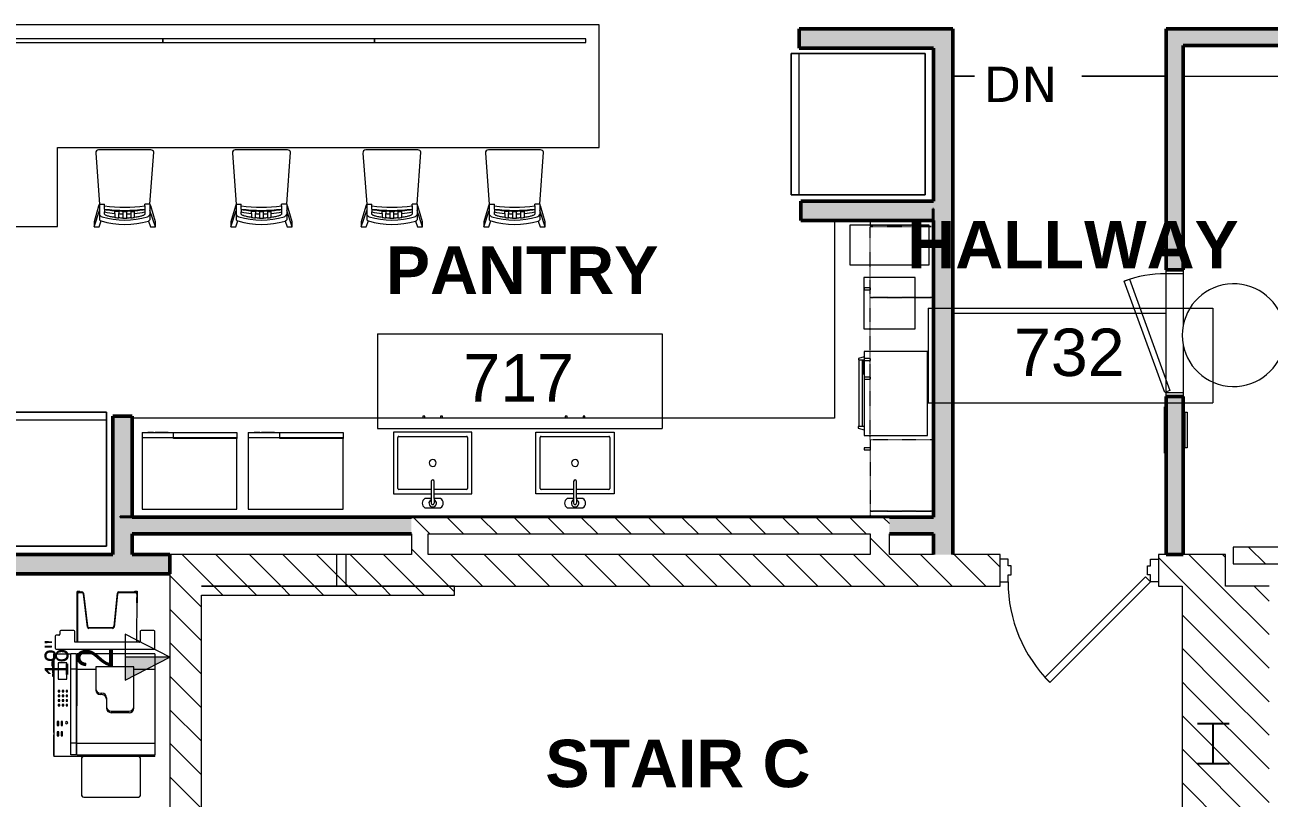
# Model space of a CAD drawing. Header units: inches. Extents: x -897 to 1409, y -1054 to 924.
# Drawn here: x -189.4 to 125.3, y -243 to -47.4 of the extents above; entities that cross this region are included whole.
import ezdxf

# ---------------------------------------------------------------- set-up
doc = ezdxf.new("R2010")
doc.units = ezdxf.units.IN
doc.header["$MEASUREMENT"] = 0
doc.linetypes.add('Dash', pattern=[0.25, 0.125, -0.125])
for name, color, linetype, lineweight in [('A-ANNO-NOTE', 131, 'Continuous', 9), ('A-AREA-IDEN', 2, 'Continuous', 9), ('A-DOOR', 31, 'Continuous', 13), ('A-DOOR-FRAM', 31, 'Continuous', 20), ('A-FLOR', 192, 'Continuous', 13), ('A-FLOR-LEVL', 51, 'Continuous', 9), ('A-FLOR-LEVL-TEXT', 2, 'Continuous', 9), ('A-GENM', 13, 'Continuous', 9), ('A-GLAZ-CURT', 52, 'Continuous', 9), ('A-WALL', 113, 'Continuous', 13), ('A-WALL-PATT', 111, 'Continuous', 13), ('I-FURN', 30, 'Continuous', 9), ('I-WALL', 2, 'Continuous', 13), ('P-SANR-FIXT', 6, 'Continuous', 9), ('Q-CASE', 31, 'Continuous', 9), ('Q-SPCQ', 91, 'Continuous', 13), ('S-COLS-SYMB', 171, 'Continuous', 20)]:
    doc.layers.add(name, color=color, linetype=linetype, lineweight=lineweight)
doc.styles.add('Arial', font='arial.ttf', dxfattribs={"width": 0.75, "height": 9})
doc.styles.add('Arial_1', font='arial.ttf', dxfattribs={"width": 0.75, "height": 6})
doc.styles.add('Arial_4', font='arial.ttf', dxfattribs={"height": 12})
doc.styles.add('Arial_B', font='arialbd.ttf', dxfattribs={"height": 12})
doc.styles.add('Verdana', font='verdana.ttf', dxfattribs={"height": 9})
pattern_1 = [(135, (0, 0), (-4.24264, -4.24264), [])]
pattern_2 = [(45, (0, 0), (-8.4853, 8.4853), []), (135, (0, 0), (-8.4853, -8.4853), [])]

# ---------------------------------------------------------------- blocks, each defined once
blk = doc.blocks.new('W-Wide Flange-Column - W10X49-819827-7TH FLOOR TELECOM PLAN')
at = {"layer": 'S-COLS-SYMB', "color": 63, "lineweight": 25}
for p, q in [((-4.01, 5.05), (4.01, 5.05)), ((0, 5.05), (0, -5.05)), ((-4.01, -5.05), (4.01, -5.05))]:
    blk.add_line(p, q, dxfattribs=at)
blk = doc.blocks.new('5649_structural model_2019_rvt-1-7TH FLOOR TELECOM PLAN')
at = {"color": 123, "lineweight": 13, "rotation": 180}
blk.add_blockref('W-Wide Flange-Column - W10X49-819827-7TH FLOOR TELECOM PLAN', (111.15, -229.24), dxfattribs=at)
blk = doc.blocks.new('Room Tag - Room Tag-84095-7TH FLOOR TELECOM PLAN')
at = {"layer": 'A-AREA-IDEN'}
for p, q in [((-0.375, -0.0625), (-0.375, -0.3125)), ((-0.375, -0.0625), (0.375, -0.0625)), ((0.375, -0.0625), (0.375, -0.3125)), ((-0.375, -0.3125), (0.375, -0.3125))]:
    blk.add_line(p, q, dxfattribs=at)
blk = doc.blocks.new('Single-HM Frame - Stair Exst_ 36_-1031092-7TH FLOOR TELECOM PLAN')
at = {"layer": 'A-DOOR', "color": 53, "lineweight": 9}
for p, q in [((-18, 2.87), (7.46, 28.33)), ((7.46, 28.33), (8.7, 27.09)), ((8.7, 27.09), (-16.76, 1.64)), ((-16.76, 1.64), (-18, 2.87))]:
    blk.add_line(p, q, dxfattribs=at)
blk.add_arc((-18, 2.87), 36, 360, 44.99, dxfattribs=at)
at = {"layer": 'A-DOOR-FRAM', "color": 133}
for p, q in [((-20, 2.87), (-18, 2.87)), ((-18, 2.87), (-18, 1.12)), ((-18, 1.12), (-17.25, 1.12)), ((-17.25, 1.12), (-17.25, -1.12)), ((17.25, 1.12), (17.25, -1.12)), ((18, 1.12), (17.25, 1.12)), ((18, 2.87), (18, 1.12)), ((20, 2.87), (18, 2.87)), ((-18, -2.87), (-20, -2.87)), ((-18, -1.12), (-18, -2.87)), ((-17.25, -1.12), (-18, -1.12)), ((17.25, -1.12), (18, -1.12)), ((18, -1.12), (18, -2.87)), ((18, -2.87), (20, -2.87))]:
    blk.add_line(p, q, dxfattribs=at)
blk = doc.blocks.new('Refrigerator-Side-by-Side-with_Ice_and_Water_Dispenser - 36_-1508285-7TH FLOOR TELECOM PLAN')
at = {"layer": 'Q-SPCQ', "lineweight": 9}
for p, q in [((17.875, -2), (-17.875, -2)), ((-17.875, -2), (-17.875, -35.875)), ((-17.875, -2), (17.875, -2)), ((-17.875, -35.875), (-17.875, -2)), ((17.875, -35.875), (17.875, -2)), ((17.875, -2), (17.875, -35.875)), ((-17.875, -33.875), (17.875, -33.875)), ((-17.875, -35.875), (17.875, -35.875)), ((17.875, -35.875), (-17.875, -35.875))]:
    blk.add_line(p, q, dxfattribs=at)
blk = doc.blocks.new('1236 - Counter Top-L Shaped - 31_ Depth - ADA-3136593-7TH FLOOR TELECOM PLAN')
at = {"layer": 'Q-CASE'}
for p, q in [((-16.26, 168), (-47.26, 168)), ((-47.26, 168), (-47.26, 0)), ((-16.26, 31), (-16.26, 168)), ((3.74, 31), (-16.26, 31)), ((3.74, 0), (3.74, 31)), ((-47.26, 0), (3.74, 0))]:
    blk.add_line(p, q, dxfattribs=at)
blk = doc.blocks.new('System Panel - Glazed Centered-4346190-7TH FLOOR TELECOM PLAN')
at = {"layer": 'A-GLAZ-CURT', "color": 253, "lineweight": 13}
for p, q in [((26.75, 0.5), (-26.75, 0.5)), ((-26.75, 0.5), (-26.75, -0.5)), ((26.75, -0.5), (26.75, 0.5)), ((-26.75, -0.5), (26.75, -0.5))]:
    blk.add_line(p, q, dxfattribs=at)
blk = doc.blocks.new('156 - 3_-0_ Base Cabinet _ Sink-1764938-7TH FLOOR TELECOM PLAN')
at = {"layer": 'Q-CASE', "color": 53}
for p, q in [((-1.76, -25), (-1.76, -25.5)), ((-1.27, -25.5), (-1.27, -25)), ((2.74, -25), (2.74, -25.5)), ((3.23, -25.5), (3.23, -25)), ((-1.76, -25.5), (-1.27, -25.5)), ((2.74, -25.5), (3.23, -25.5))]:
    blk.add_line(p, q, dxfattribs=at)
blk = doc.blocks.new('Sink-Under_Counter-Kohler-2882 - White-1766171-7TH FLOOR TELECOM PLAN')
at = {"layer": 'P-SANR-FIXT', "color": 53}
for p, q in [((-9.9065, -7.8125), (-9.9065, 7.8125)), ((-9.9065, 7.8125), (9.9065, 7.8125)), ((9.9065, 7.8125), (9.9065, -7.8125)), ((-0.3675, -7.8125), (-9.9065, -7.8125)), ((9.9065, -7.8125), (0.3675, -7.8125))]:
    blk.add_line(p, q, dxfattribs=at)
for start, end in [(360, 180), (180, 360)]:
    blk.add_arc((0, 0), 0.875, start, end, dxfattribs=at)
blk = doc.blocks.new('Sink-Under_Counter-Kohler-2882 - White-1768471-7TH FLOOR TELECOM PLAN')
at = {"layer": 'P-SANR-FIXT', "color": 53}
for p, q in [((-0.3675, 7.8125), (-9.9065, 7.8125)), ((-9.9065, 7.8125), (-9.9065, -7.8125)), ((9.9065, 7.8125), (0.3675, 7.8125)), ((9.9065, -7.8125), (9.9065, 7.8125)), ((-9.9065, -7.8125), (9.9065, -7.8125))]:
    blk.add_line(p, q, dxfattribs=at)
for start, end in [(0, 180), (180, 0)]:
    blk.add_arc((0, 0), 0.875, start, end, dxfattribs=at)
blk = doc.blocks.new('156 - 3_-0_ Base Cabinet _ Sink-3531229-7TH FLOOR TELECOM PLAN')
at = {"layer": 'Q-CASE', "color": 53}
for p, q in [((-1.27, 25.5), (-1.76, 25.5)), ((-1.76, 25.5), (-1.76, 25)), ((-1.27, 25), (-1.27, 25.5)), ((3.23, 25.5), (2.74, 25.5)), ((2.74, 25.5), (2.74, 25)), ((3.23, 25), (3.23, 25.5))]:
    blk.add_line(p, q, dxfattribs=at)
blk = doc.blocks.new('Copier-Floor - Copier-Floor-1473593-7TH FLOOR TELECOM PLAN')
at = {"layer": 'Q-SPCQ', "color": 53, "lineweight": 9}
for p, q in [((-18.9, 11.57), (-18.9, 8.31)), ((-14.17, 11.81), (-18.66, 11.81)), ((-14.17, -13.15), (-14.17, 11.81)), ((-12.99, 11.81), (-12.99, -7.87)), ((-12.99, 11.81), (-12.4, 11.81)), ((-12.4, 11.81), (-10.3, 11.81)), ((-10.3, 11.81), (-9.73, 11.81)), ((-9.73, 11.81), (-9.13, 11.81)), ((-9.13, 11.81), (9.57, 11.81)), ((-9.13, 6.5), (-9.13, 11.81)), ((9.57, 11.81), (10.24, 11.81)), ((9.57, -7.87), (9.57, 11.81)), ((10.24, 11.81), (10.78, 11.81)), ((10.78, 11.81), (11.98, 11.81)), ((11.98, 11.81), (12.57, 11.81)), ((12.57, -7.87), (12.57, 11.81)), ((12.99, 11.81), (12.57, 11.81)), ((12.99, 11.81), (12.99, -13.16)), ((-28.89, 6.71), (-28.89, 7.36)), ((-28.89, 7.36), (-28.81, 7.36)), ((-28.81, 6.71), (-28.89, 6.71)), ((-28.81, 7.36), (-28.81, 6.71)), ((-28.68, 7.36), (-25.9, 7.36)), ((-28.68, 7.28), (-28.68, 7.36)), ((-25.9, 7.28), (-28.68, 7.28)), ((-28.68, 2.72), (-28.68, 6.89)), ((-28.46, 6.89), (-28.46, 2.72)), ((-28.11, 7.28), (-28.33, 7.28)), ((-15.94, 7.28), (-28.11, 7.28)), ((-25.9, 7.28), (-25.9, 7.36)), ((-18.66, 8.07), (-16.18, 8.07)), ((-15.94, 7.83), (-15.94, -8.46)), ((0.39, 6.5), (-9.69, 6.5)), ((-9.69, 6.5), (-9.69, -3.15)), ((0.74, 6.5), (0.39, 6.5)), ((22.64, 8.21), (13.58, 8.21)), ((23.23, -6.16), (23.23, 7.62)), ((1.53, 0.79), (1.53, 5.31)), ((1.89, 5.31), (1.89, 0.79)), ((-19.99, 1.5), (-28.36, 2.33)), ((-28.14, 2.33), (-19.77, 1.5)), ((-19.68, -4.87), (-19.68, 1.11)), ((-19.46, 1.11), (-19.46, -4.87)), ((-3.03, -1.97), (-3.03, -1.57)), ((-2.68, -1.57), (-2.68, -1.97)), ((-1.89, -0.39), (0.39, -0.39)), ((0.39, -0.39), (0.74, -0.39)), ((-28.37, -6.26), (-19.99, -5.26)), ((-19.77, -5.26), (-28.15, -6.26)), ((-19.8, -5.26), (-19.74, -5.25)), ((-9.69, -3.15), (-4.18, -3.15)), ((-9.13, -7.87), (-9.13, -3.15)), ((-4.18, -3.15), (-3.82, -3.15)), ((-28.89, -7.82), (-28.89, -7.16)), ((-28.81, -7.16), (-28.89, -7.16)), ((-28.89, -7.82), (-28.81, -7.82)), ((-28.81, -7.16), (-28.81, -7.82)), ((-28.68, -7.36), (-28.68, -6.65)), ((-28.68, -7.76), (-25.9, -7.76)), ((-28.68, -7.76), (-28.68, -7.84)), ((-25.9, -7.84), (-28.68, -7.84)), ((-28.46, -6.65), (-28.46, -7.36)), ((-28.33, -7.76), (-28.11, -7.76)), ((-28.11, -7.76), (-15.94, -7.76)), ((-25.9, -7.76), (-25.9, -7.84)), ((-16.17, -7.82), (-25.9, -7.82)), ((-18.9, -8.7), (-18.9, -11.97)), ((-15.94, -8.46), (-18.66, -8.46)), ((-16.17, -7.82), (-16.17, -7.76)), ((-12.4, -7.87), (-12.99, -7.87)), ((-12.99, -8.07), (-12.99, -7.87)), ((-12.99, -8.07), (-12.99, -9.45)), ((-12.99, -8.07), (-12.4, -8.07)), ((-10.3, -7.87), (-12.4, -7.87)), ((-12.4, -8.07), (-10.3, -8.07)), ((-9.73, -7.87), (-10.3, -7.87)), ((-10.3, -8.07), (-9.73, -8.07)), ((-9.13, -7.87), (-9.73, -7.87)), ((-9.73, -8.07), (-9.13, -8.07)), ((9.57, -7.87), (-9.13, -7.87)), ((-9.13, -8.07), (9.57, -8.07)), ((-9.13, -8.07), (-9.13, -9.45)), ((10.24, -7.87), (9.57, -7.87)), ((9.57, -8.07), (10.24, -8.07)), ((9.57, -8.07), (9.57, -9.45)), ((10.78, -7.87), (10.24, -7.87)), ((10.24, -8.07), (10.78, -8.07)), ((11.98, -7.87), (10.78, -7.87)), ((10.78, -8.07), (12.57, -8.07)), ((12.57, -7.87), (11.98, -7.87)), ((12.57, -8.07), (12.57, -9.45)), ((13.58, -6.75), (22.64, -6.75)), ((-18.66, -12.2), (-17.95, -12.2)), ((-17.72, -12.44), (-17.72, -13.15)), ((-12.4, -9.45), (-12.99, -9.45)), ((-12.99, -13.16), (-12.99, -9.45)), ((-10.3, -9.45), (-12.4, -9.45)), ((-6.6, -10.49), (-10.73, -10.49)), ((-10.73, -10.49), (-10.73, -12.66)), ((-9.73, -9.45), (-10.3, -9.45)), ((-9.13, -9.45), (-9.73, -9.45)), ((9.57, -9.45), (-9.13, -9.45)), ((-6.6, -12.66), (-6.6, -10.49)), ((-3.36, -10.25), (-3.76, -10.25)), ((-3.76, -10.25), (-3.76, -10.65)), ((-3.76, -10.65), (-3.36, -10.65)), ((-3.36, -11.24), (-3.76, -11.24)), ((-3.76, -11.24), (-3.76, -11.63)), ((-3.76, -11.63), (-3.36, -11.63)), ((-3.36, -12.22), (-3.76, -12.22)), ((-3.76, -12.22), (-3.76, -12.62)), ((-3.36, -10.65), (-3.36, -10.25)), ((-3.36, -11.63), (-3.36, -11.24)), ((-3.36, -12.62), (-3.36, -12.22)), ((-2.18, -10.25), (-2.57, -10.25)), ((-2.57, -10.25), (-2.57, -10.65)), ((-2.57, -10.65), (-2.18, -10.65)), ((-2.18, -11.24), (-2.57, -11.24)), ((-2.57, -11.24), (-2.57, -11.63)), ((-2.57, -11.63), (-2.18, -11.63)), ((-2.18, -12.22), (-2.57, -12.22)), ((-2.57, -12.22), (-2.57, -12.62)), ((-2.18, -10.65), (-2.18, -10.25)), ((-2.18, -11.63), (-2.18, -11.24)), ((-2.18, -12.62), (-2.18, -12.22)), ((-1, -10.25), (-1.39, -10.25)), ((-1.39, -10.25), (-1.39, -10.65)), ((-1.39, -10.65), (-1, -10.65)), ((-1, -11.24), (-1.39, -11.24)), ((-1.39, -11.24), (-1.39, -11.63)), ((-1.39, -11.63), (-1, -11.63)), ((-1, -12.22), (-1.39, -12.22)), ((-1.39, -12.22), (-1.39, -12.62)), ((-1, -10.65), (-1, -10.25)), ((-1, -11.63), (-1, -11.24)), ((-1, -12.62), (-1, -12.22)), ((0.18, -10.25), (-0.21, -10.25)), ((-0.21, -10.25), (-0.21, -10.65)), ((-0.21, -10.65), (0.18, -10.65)), ((0.18, -11.24), (-0.21, -11.24)), ((-0.21, -11.24), (-0.21, -11.63)), ((-0.21, -11.63), (0.18, -11.63)), ((0.18, -12.22), (-0.21, -12.22)), ((-0.21, -12.22), (-0.21, -12.62)), ((0.18, -10.65), (0.18, -10.25)), ((0.18, -11.63), (0.18, -11.24)), ((0.18, -12.62), (0.18, -12.22)), ((5.1, -11.5), (4.11, -11.5)), ((4.11, -11.5), (4.11, -11.9)), ((4.11, -11.9), (5.1, -11.9)), ((5.1, -12.49), (4.11, -12.49)), ((4.11, -12.49), (4.11, -12.88)), ((5.1, -11.9), (5.1, -11.5)), ((5.1, -12.88), (5.1, -12.49)), ((7.72, -11.5), (6.74, -11.5)), ((6.74, -11.5), (6.74, -11.9)), ((6.74, -11.9), (7.72, -11.9)), ((7.72, -12.49), (6.74, -12.49)), ((6.74, -12.49), (6.74, -12.88)), ((7.72, -11.9), (7.72, -11.5)), ((7.72, -12.88), (7.72, -12.49)), ((10.24, -9.45), (9.57, -9.45)), ((10.78, -9.45), (10.24, -9.45)), ((12.57, -9.45), (10.78, -9.45)), ((-17.48, -13.39), (-14.41, -13.39)), ((-12.99, -13.75), (-12.99, -13.16)), ((-12.99, -13.75), (12.99, -13.75)), ((-12.99, -13.82), (-12.99, -13.75)), ((-12.99, -13.82), (6.89, -13.82)), ((-11.78, -13.98), (-11.78, -13.82)), ((-11.75, -13.82), (-11.75, -13.98)), ((-11.71, -13.98), (-11.75, -13.98)), ((-11.71, -13.82), (-11.71, -13.98)), ((-11.58, -13.98), (-11.71, -13.98)), ((-11.58, -13.82), (-11.58, -13.98)), ((-11.41, -13.98), (-11.58, -13.98)), ((-11.41, -13.82), (-11.41, -13.98)), ((-11.21, -13.98), (-11.41, -13.98)), ((-11.21, -13.82), (-11.21, -13.98)), ((-11.09, -13.98), (-11.21, -13.98)), ((-11.09, -13.82), (-11.09, -13.98)), ((-11.04, -13.98), (-11.09, -13.98)), ((-11.06, -14.08), (-9.87, -14.08)), ((-11.06, -14.08), (-11.06, -14.14)), ((-9.87, -14.14), (-11.06, -14.14)), ((-11.04, -13.82), (-11.04, -13.98)), ((-11.02, -13.82), (-11.02, -13.98)), ((-10.84, -13.82), (-10.84, -13.98)), ((-10.72, -13.98), (-10.84, -13.98)), ((-10.73, -12.66), (-6.6, -12.66)), ((-10.72, -13.82), (-10.72, -13.98)), ((-10.21, -13.98), (-10.72, -13.98)), ((-10.21, -13.82), (-10.21, -13.98)), ((-10.08, -13.98), (-10.21, -13.98)), ((-10.08, -13.82), (-10.08, -13.98)), ((-9.98, -13.98), (-9.98, -13.82)), ((-9.6, -13.98), (-9.98, -13.98)), ((-9.87, -14.14), (-9.87, -14.08)), ((-9.6, -13.82), (-9.6, -13.98)), ((-9.49, -13.98), (-9.6, -13.98)), ((-9.49, -13.82), (-9.49, -13.98)), ((-9.11, -13.98), (-9.49, -13.98)), ((-9.11, -13.82), (-9.11, -13.98)), ((-8.98, -13.82), (-8.98, -13.98)), ((-8.56, -13.98), (-8.98, -13.98)), ((-8.56, -13.82), (-8.56, -13.98)), ((-8.37, -13.98), (-8.56, -13.98)), ((-8.37, -13.82), (-8.37, -13.98)), ((-8.26, -13.98), (-8.37, -13.98)), ((-8.26, -13.82), (-8.26, -13.98)), ((-8.22, -13.98), (-8.26, -13.98)), ((-8.22, -13.82), (-8.22, -13.98)), ((-8.16, -13.98), (-8.22, -13.98)), ((-8.16, -13.82), (-8.16, -13.98)), ((-8.01, -13.82), (-8.01, -13.98)), ((-7.65, -13.98), (-8.01, -13.98)), ((-7.65, -13.82), (-7.65, -13.98)), ((-7.51, -13.98), (-7.65, -13.98)), ((-7.51, -13.82), (-7.51, -13.98)), ((-7.39, -13.98), (-7.51, -13.98)), ((-7.39, -13.82), (-7.39, -13.98)), ((-7.31, -13.98), (-7.39, -13.98)), ((-7.31, -13.82), (-7.31, -13.98)), ((-7.28, -13.98), (-7.31, -13.98)), ((-7.28, -13.82), (-7.28, -13.98)), ((-3.76, -12.62), (-3.36, -12.62)), ((-2.57, -12.62), (-2.18, -12.62)), ((-1.39, -12.62), (-1, -12.62)), ((-0.21, -12.62), (0.18, -12.62)), ((4.11, -12.88), (5.1, -12.88)), ((6.74, -12.88), (7.72, -12.88)), ((6.89, -13.75), (6.89, -13.82)), ((7.68, -13.78), (12.6, -13.78)), ((12.99, -13.16), (12.99, -13.75))]:
    blk.add_line(p, q, dxfattribs=at)
for centre, radius, start, end in [((-18.66, 11.57), 0.236, 90, 180), ((-18.66, 11.57), 0.236, 90, 150), ((-18.66, 8.31), 0.236, 180, 270), ((-18.66, 8.31), 0.236, 210, 270), ((-16.18, 7.83), 0.236, 0, 90), ((13.58, 7.62), 0.591, 90, 180), ((13.58, 7.62), 0.591, 135, 163.7724), ((13.58, 7.62), 0.591, 90, 120), ((22.64, 7.62), 0.591, 0, 90), ((22.64, 7.62), 0.591, 45, 75), ((22.64, 7.62), 0.591, 0, 30), ((13.58, -6.16), 0.591, 180, 270), ((22.64, -6.16), 0.591, 270, 360), ((22.64, -6.16), 0.591, 300, 360), ((-18.66, -8.7), 0.236, 90, 180), ((-18.66, -8.7), 0.236, 90, 150), ((13.58, -6.16), 0.591, 195, 255), ((-18.66, -11.97), 0.236, 180, 270), ((-18.66, -11.97), 0.236, 210, 270), ((-17.95, -12.44), 0.236, 0, 90), ((4.42, -10.47), 0.276, 360, 180), ((4.42, -10.47), 0.276, 180, 360), ((-17.48, -13.15), 0.236, 180, 270), ((-17.48, -13.15), 0.236, 210, 270), ((-14.41, -13.15), 0.236, 270, 360), ((-14.41, -13.15), 0.236, 270, 330), ((7.68, -13.39), 0.394, 247.4142, 270), ((12.6, -13.39), 0.394, 270, 292.5858)]:
    blk.add_arc(centre, radius, start, end, dxfattribs=at)
for centre, major_axis, ratio, start_param, end_param in [((-28.33, 6.89), (0, 0.394), 0.882948, 0, 1.570796), ((-28.11, 6.89), (0, 0.394), 0.882948, 0, 1.570796), ((-28.33, 6.89), (0, 0.394), 0.882948, 0, 0.261799), ((0.39, 5.31), (0, 1.18), 0.965926, 4.712389, 6.283185), ((0.74, 5.31), (0, 1.18), 0.965926, 4.712389, 6.283185), ((-28.33, 2.72), (0, 0.394), 0.882948, 1.570796, 3.054326), ((-28.11, 2.72), (0, 0.394), 0.882948, 1.570796, 3.054326), ((-28.33, 2.72), (0, 0.394), 0.882948, 2.807071, 3.054326), ((-20.02, 1.11), (0, 0.394), 0.882948, 5.948664, 6.195919), ((-20.02, 1.11), (0, 0.394), 0.882948, 4.712389, 6.195919), ((-19.8, 1.11), (0, 0.394), 0.882948, 4.712389, 6.195919), ((0.39, 0.79), (0, 1.18), 0.965926, 3.141593, 4.712389), ((0.74, 0.79), (0, 1.18), 0.965926, 3.141593, 4.712389), ((-4.18, -1.97), (0, 1.18), 0.965926, 3.141593, 4.712389), ((-3.82, -1.97), (0, 1.18), 0.965926, 3.141593, 4.712389), ((-1.89, -1.57), (0, 1.18), 0.965926, 0, 1.570796), ((-1.54, -1.57), (0, 1.18), 0.965926, 0, 1.570796), ((-28.33, -6.65), (0, 0.394), 0.882948, 0.10472, 1.570796), ((-28.11, -6.65), (0, 0.394), 0.882948, 0.10472, 1.570796), ((-28.33, -6.65), (0, 0.394), 0.882948, 0.10472, 0.349066), ((-28.11, -6.65), (0, 0.394), 0.882948, 0.10472, 0.349066), ((-20.02, -4.87), (0, 0.394), 0.882948, 3.246312, 4.712389), ((-20.02, -4.87), (0, 0.394), 0.882948, 3.246312, 3.490659), ((-19.8, -4.87), (0, 0.394), 0.882948, 3.246312, 4.712389), ((-28.33, -7.36), (0, 0.394), 0.882948, 1.570796, 3.141593), ((-28.11, -7.36), (0, 0.394), 0.882948, 1.570796, 3.141593), ((-28.33, -7.36), (0, 0.394), 0.882948, 2.879793, 3.141593)]:
    blk.add_ellipse(centre, major_axis=major_axis, ratio=ratio, start_param=start_param, end_param=end_param, dxfattribs=at)
blk = doc.blocks.new('Microwave 2 - 800 Watt-1_5CuFt-2912643-7TH FLOOR TELECOM PLAN')
at = {"layer": 'Q-SPCQ', "color": 53, "lineweight": 9}
for p, q in [((17.11, -8.88), (-6.89, -8.88)), ((-6.89, -8.88), (-6.89, -26.88)), ((17.11, -26.88), (17.11, -8.88)), ((-6.89, -26.75), (9.11, -26.75)), ((-6.89, -28.25), (-6.89, -26.75)), ((-6.89, -26.88), (17.11, -26.88)), ((9.11, -28.25), (-6.89, -28.25)), ((9.11, -26.75), (9.11, -28.25)), ((17.11, -28.25), (9.11, -28.25)), ((10.48, -28.25), (10.48, -28.38)), ((11.86, -28.25), (11.86, -28.38)), ((11.92, -28.38), (11.92, -28.25)), ((12.42, -28.25), (12.42, -28.38)), ((13.79, -28.38), (13.79, -28.25)), ((14.23, -28.25), (14.23, -28.38)), ((15.61, -28.38), (15.61, -28.25)), ((17.11, -28.25), (17.11, -26.88)), ((11.86, -28.38), (10.48, -28.38)), ((11.92, -28.38), (11.86, -28.38)), ((12.42, -28.38), (11.92, -28.38)), ((13.79, -28.38), (12.42, -28.38)), ((15.61, -28.38), (14.23, -28.38))]:
    blk.add_line(p, q, dxfattribs=at)
blk = doc.blocks.new('Faucet-Bradley_Corp-Aerada_1200_Series_CS_Gooseneck - S53-325-3119596-7TH FLOOR TELECOM PLAN')
at = {"layer": 'P-SANR-FIXT', "color": 53}
for p, q in [((2, 1.18), (-2, 1.18)), ((-2, -1.18), (-0.37, -1.18)), ((-0.37, -0.32), (-0.37, 0)), ((-0.37, -1.18), (-0.37, -0.32)), ((-0.37, -1.18), (-0.37, -5.5)), ((0.37, -0.32), (0.37, 0)), ((0.37, -1.18), (0.37, -0.32)), ((0.37, -5.5), (0.37, -1.18)), ((0.37, -1.18), (2, -1.18))]:
    blk.add_line(p, q, dxfattribs=at)
for centre, radius, start, end in [((-1.28, 0), 1.38, 121.3145, 238.6855), ((0, 0), 0.945, 292.8726, 247.1274), ((0, 0), 0.367, 360, 180), ((1.28, 0), 1.38, 301.3145, 58.6855), ((0, -5.5), 0.368, 180, 360)]:
    blk.add_arc(centre, radius, start, end, dxfattribs=at)
blk = doc.blocks.new('312 - 3_-0_-3156692-7TH FLOOR TELECOM PLAN')
at = {"layer": 'Q-CASE', "color": 53}
for p, q in [((-2.14, 19.94), (-2.62, 19.94)), ((-2.62, 19.94), (-2.62, 18.44)), ((-2.14, 18.44), (-2.14, 19.94)), ((2.61, 19.94), (2.13, 19.94)), ((2.13, 19.94), (2.13, 18.44)), ((2.61, 18.44), (2.61, 19.94)), ((-2.14, 18.44), (-2.62, 18.44)), ((2.61, 18.44), (2.13, 18.44))]:
    blk.add_line(p, q, dxfattribs=at)
at = {"layer": 'Q-CASE', "linetype": 'Dash'}
for p, q in [((-18, 2.44), (-18, 18.44)), ((-18, 18.44), (18, 18.44)), ((18, 18.44), (18, 2.44)), ((18, 2.44), (-18, 2.44))]:
    blk.add_line(p, q, dxfattribs=at)
blk = doc.blocks.new('Coffee Maker - BUNN - Coffee_Maker-Commercial-2913680-7TH FLOOR TELECOM PLAN')
at = {"layer": 'Q-SPCQ', "lineweight": 9}
for p, q in [((-5, 10), (-5, 0)), ((5, 10), (-5, 10)), ((5, -10), (5, 10)), ((-5, 0), (-5, -10)), ((-5, -10), (5, -10))]:
    blk.add_line(p, q, dxfattribs=at)
blk = doc.blocks.new('Coffee Maker - BUNN - Water Machine-2915834-7TH FLOOR TELECOM PLAN')
at = {"layer": 'Q-SPCQ', "lineweight": 9}
for p, q in [((-6.5, 6.5), (-6.5, 0)), ((6.5, 6.5), (-6.5, 6.5)), ((6.5, -6.5), (6.5, 6.5)), ((-6.5, 0), (-6.5, -6.5)), ((-6.5, -6.5), (6.5, -6.5))]:
    blk.add_line(p, q, dxfattribs=at)
blk = doc.blocks.new('311 - 1_-6_-3546478-7TH FLOOR TELECOM PLAN')
at = {"layer": 'Q-CASE', "linetype": 'Dash'}
for p, q in [((9, -2.44), (-9, -2.44)), ((-9, -2.44), (-9, -18.44)), ((9, -18.44), (9, -2.44)), ((-9, -18.44), (9, -18.44))]:
    blk.add_line(p, q, dxfattribs=at)
at = {"layer": 'Q-CASE', "color": 53}
for p, q in [((-7, -18.44), (-6.51, -18.44)), ((-7, -18.44), (-7, -19.94)), ((-6.51, -19.94), (-6.51, -18.44)), ((-7, -19.94), (-6.51, -19.94))]:
    blk.add_line(p, q, dxfattribs=at)
blk = doc.blocks.new('Upper Cabinet-Filler-Wall - 36_ H-4856006-7TH FLOOR TELECOM PLAN')
at = {"layer": 'Q-CASE', "linetype": 'Dash'}
for p, q in [((1.92, 18.44), (0.42, 18.44)), ((0.42, 18.44), (0.42, 2.44)), ((1.92, 2.44), (1.92, 18.44)), ((0.42, 2.44), (1.92, 2.44))]:
    blk.add_line(p, q, dxfattribs=at)
blk = doc.blocks.new('311 - 1_-6_-3546519-7TH FLOOR TELECOM PLAN')
at = {"layer": 'Q-CASE', "color": 53}
for p, q in [((-6.51, 19.94), (-7, 19.94)), ((-7, 19.94), (-7, 18.44)), ((-6.51, 18.44), (-6.51, 19.94)), ((-6.51, 18.44), (-7, 18.44))]:
    blk.add_line(p, q, dxfattribs=at)
at = {"layer": 'Q-CASE', "linetype": 'Dash'}
for p, q in [((-9, 2.44), (-9, 18.44)), ((-9, 18.44), (9, 18.44)), ((9, 18.44), (9, 2.44)), ((9, 2.44), (-9, 2.44))]:
    blk.add_line(p, q, dxfattribs=at)
blk = doc.blocks.new('Fire Extinguisher Cabinet Recessed - 9x24x5 3_4 - Stainless Steel - NonRated - Full Glass with Cam Latch-3493854-7TH FLOOR TELECOM PLAN')
at = {"layer": 'A-GENM', "color": 53}
blk.add_line((98.78, -154.37), (98.78, -145.37), dxfattribs=at)
at = {"layer": 'Q-SPCQ', "color": 53, "lineweight": 9}
for p, q in [((98.78, -145.37), (98.78, -143.99)), ((98.78, -143.99), (99.27, -143.99)), ((99.27, -145.37), (98.78, -145.37)), ((103.52, -145.37), (104.53, -145.37)), ((104.03, -145.49), (103.52, -145.49)), ((104.03, -154.24), (104.03, -145.49)), ((104.53, -145.37), (104.53, -154.37)), ((98.78, -154.37), (99.27, -154.37)), ((98.78, -155.74), (98.78, -154.37)), ((99.27, -155.74), (98.78, -155.74)), ((103.52, -154.24), (104.03, -154.24)), ((104.53, -154.37), (103.52, -154.37))]:
    blk.add_line(p, q, dxfattribs=at)
blk = doc.blocks.new('Viking_Convection_Oven_4873 - 24_ HIGH SPEED CONVECTION OVEN VHSO205-3549344-7TH FLOOR TELECOM PLAN')
at = {"layer": 'Q-SPCQ', "color": 53, "lineweight": 9}
for p, q in [((11.35, 0), (-9.87, 0)), ((-9.87, 0), (-9.87, -16)), ((11.35, -16), (11.35, 0)), ((-9.87, -16), (-8.11, -16)), ((-8.5, -16), (-8.1, -17.49)), ((-8.1, -17.49), (-7.75, -17.49)), ((-7.75, -17.49), (-7.75, -16)), ((-7.75, -16.25), (-4.26, -16.25)), ((9.1, -16.41), (-7.75, -16.41)), ((-7.75, -17.41), (9.1, -17.41)), ((-7.62, -16), (-3.36, -16)), ((-4.26, -16.25), (-4.26, -16)), ((-2.87, -16), (11.35, -16)), ((9.1, -16), (9.1, -17.52)), ((9.1, -17.52), (9.55, -17.52)), ((9.55, -17.52), (9.95, -16))]:
    blk.add_line(p, q, dxfattribs=at)
blk = doc.blocks.new('emeco_navy_chair_1006-24_by-us-navy_1456 - 1006-24-4171226-7TH FLOOR TELECOM PLAN')
at = {"layer": 'I-FURN', "color": 53}
for p, q in [((-6.49, 0), (-7.75, 0)), ((-7.75, 0), (-7.75, -1.32)), ((-7.75, 0), (-6.38, -4.21)), ((-5.99, -1.5), (-6.49, 0)), ((6.49, 0), (5.97, -1.52)), ((7.75, 0), (6.39, -4.18)), ((7.75, 0), (6.49, 0)), ((7.75, -1.32), (7.75, 0)), ((-7.75, -1.32), (-6.57, -5.34)), ((-6.38, -5.74), (-6.38, -1.78)), ((-2.49, -2.43), (-2.49, -3.45)), ((-1.51, -3.38), (-1.51, -2.29)), ((-0.5, -2.26), (-0.5, -3.34)), ((0.5, -3.34), (0.5, -2.26)), ((1.51, -2.29), (1.51, -3.38)), ((2.49, -3.45), (2.49, -2.43)), ((6.39, -5.74), (6.39, -1.8)), ((6.6, -5.24), (7.75, -1.32)), ((-6.38, -5.74), (-7.34, -18.91)), ((-6.38, -5.74), (-5.11, -5.74)), ((-5.11, -3.8), (-5.11, -3.34)), ((-5.11, -4.55), (-5.11, -3.8)), ((-5.11, -5.38), (-5.11, -4.55)), ((-5.11, -5.38), (-5.11, -5.74)), ((-2.49, -3.45), (-2.49, -3.9)), ((-1.51, -3.86), (-2.49, -3.9)), ((-1.51, -3.86), (-1.51, -3.38)), ((-0.5, -3.34), (-0.5, -3.8)), ((-0.5, -3.8), (0.5, -3.8)), ((0.5, -3.8), (0.5, -3.34)), ((1.51, -3.86), (1.51, -3.38)), ((1.51, -3.86), (2.49, -3.9)), ((2.49, -3.45), (2.49, -3.9)), ((5.11, -3.34), (5.11, -3.8)), ((5.11, -4.55), (5.11, -3.8)), ((5.11, -4.55), (5.11, -5.38)), ((5.11, -5.38), (5.11, -5.74)), ((6.39, -5.74), (5.11, -5.74)), ((7.35, -18.67), (6.39, -5.74)), ((-6.58, -19.5), (6.62, -19.5))]:
    blk.add_line(p, q, dxfattribs=at)
for centre, radius, start, end in [((-5.69, -2.34), 0.89, 109.3747, 140.8814), ((-5.39, -3.67), 1.13, 107.0759, 150.9241), ((-0.03, -21.53), 20.89, 73.3073, 106.5719), ((0, -21.23), 19.5, 72.9241, 107.0759), ((-0.59, -12.09), 9.84, 95.3297, 101.1037), ((0, -6.4), 4.17, 83.1152, 96.8848), ((0.59, -12.09), 9.84, 78.8963, 84.6703), ((5.39, -3.67), 1.13, 28.0056, 72.9241), ((5.81, -2.22), 0.723, 36.1009, 76.8699), ((-5.22, -4.96), 1.4, 196, 214.0706), ((0, -31.58), 28.24, 95.0597, 100.4324), ((1.62, -54.35), 50.39, 93.494, 97.6853), ((0, -42.02), 37.82, 82.2293, 97.7707), ((0, -40.15), 35.14, 81.6306, 98.3694), ((0, -31.58), 28.24, 91.0152, 93.0634), ((0, -27.74), 23.73, 86.506, 93.494), ((0, -31.58), 28.24, 86.9366, 88.9864), ((-1.62, -54.35), 50.39, 82.3147, 86.506), ((0, -31.58), 28.24, 79.5676, 84.9403), ((4.62, -4.71), 2.05, 329.6691, 345), ((6.58, -18.73), 0.773, 272.4814, 4.2549), ((-6.58, -18.73), 0.773, 193.3565, 270)]:
    blk.add_arc(centre, radius, start, end, dxfattribs=at)
for points in [[(-5.11, -3.34), (-5.11, -3.29), (-5.08, -3.2), (-4.95, -3.07), (-4.73, -2.94), (-4.43, -2.82), (-4.05, -2.71), (-3.6, -2.6), (-3.08, -2.51), (-2.69, -2.46), (-2.49, -2.43)], [(-1.51, -2.29), (-1.34, -2.28), (-1.01, -2.27), (-0.67, -2.26), (-0.5, -2.26)], [(0.5, -2.26), (0.67, -2.26), (1.01, -2.27), (1.34, -2.28), (1.51, -2.29)], [(2.49, -2.43), (2.69, -2.46), (3.08, -2.51), (3.6, -2.6), (4.05, -2.71), (4.43, -2.82), (4.73, -2.94), (4.95, -3.07), (5.08, -3.2), (5.11, -3.29), (5.11, -3.34)]]:
    blk.add_open_spline(points, degree=3, dxfattribs=at)
blk = doc.blocks.new('Water Heater - Expansion Tank-4854030-7TH FLOOR TELECOM PLAN')
at = {"layer": 'P-SANR-FIXT', "color": 53}
for start, end in [(13.7004, 180), (180, 346.2996)]:
    blk.add_arc((0, 0), 13, start, end, dxfattribs=at)
blk = doc.blocks.new('Attic Access - 30_ x 80_ SOLID CORE-4854607-7TH FLOOR TELECOM PLAN')
at = {"layer": 'A-DOOR', "color": 253}
for p, q in [((-17, 2.12), (-16, 2.12)), ((-16, 2.12), (-16, -2.13)), ((14, 2.12), (15, 2.12)), ((14, -2.13), (14, 2.12)), ((-16, -2.13), (-17, -2.13)), ((15, -2.13), (14, -2.13))]:
    blk.add_line(p, q, dxfattribs=at)
at = {"layer": 'A-DOOR', "color": 133, "lineweight": 20}
for p, q in [((-14.66, -11.47), (13.53, -1.21)), ((14, -2.5), (-14.19, -12.76)), ((13.53, -1.21), (14, -2.5)), ((-14.19, -12.76), (-14.66, -11.47))]:
    blk.add_line(p, q, dxfattribs=at)
at = {"layer": 'A-DOOR', "color": 53, "lineweight": 9}
blk.add_arc((14, -2.5), 30, 179.5, 200, dxfattribs=at)

msp = doc.modelspace()

# ---------------------------------------------------------------- hatches: boundary and pattern name
at = {"layer": 'A-ANNO-NOTE'}
msp.add_hatch(color=256, dxfattribs=at).paths.add_polyline_path([(-163.98, -213.16), (-152.73, -207.35), (-163.98, -207.35)], flags=0)
at = {"layer": 'A-WALL-PATT'}
for points in [[(6.4, -53.24), (40.4, -53.24), (40.4, -48.37), (6.4, -48.37)], [(45.27, -181.37), (45.27, -48.37), (40.4, -48.37), (40.4, -181.37)], [(267.65, -52.62), (267.65, -48.37), (99.27, -48.37), (99.27, -52.62), (255.84, -52.62)], [(6.84, -96.87), (40.4, -96.87), (40.4, -91.99), (6.84, -91.99)], [(-167.1, -181.37), (-162.23, -181.37), (-162.23, -146.37), (-167.1, -146.37), (-167.1, -179.71)], [(-91.6, -176.12), (-91.6, -171.87), (-162.23, -171.87), (-162.23, -176.12), (-101.04, -176.12)], [(40.4, -176.12), (40.4, -171.87), (29.27, -171.87), (29.27, -176.12)], [(-152.73, -186.24), (-152.73, -181.37), (-206.1, -181.37), (-206.1, -186.24), (-160.52, -186.24)]]:
    msp.add_hatch(color=253, dxfattribs=at).paths.add_polyline_path(points, flags=0)
h = msp.add_hatch(color=253, dxfattribs=at)
h.paths.add_polyline_path([(99.27, -181.37), (103.52, -181.37), (103.52, -141.36), (99.27, -141.36), (99.27, -162.63)], flags=0)
h.paths.add_polyline_path([(99.27, -109.36), (103.52, -109.36), (103.52, -52.62), (99.27, -52.62), (99.27, -94.29)], flags=0)
at = {"layer": 'A-WALL-PATT', "lineweight": 9}
h = msp.add_hatch(dxfattribs=at)
h.set_pattern_fill('FP_17', color=53, style=0, pattern_type=2)
h.set_pattern_definition(pattern_2)
h.paths.add_polyline_path([(40.4, -171.87), (40.4, -93.87), (40.27, -93.87), (40.27, -171.87)], flags=0)
h = msp.add_hatch(dxfattribs=at)
h.set_pattern_fill('FP_17', color=53, style=0, pattern_type=2)
h.set_pattern_definition(pattern_2)
h.paths.add_polyline_path([(40.4, -171.87), (40.4, -171.74), (-165.23, -171.74), (-165.23, -171.87), (17.92, -171.87)], flags=0)
h = msp.add_hatch(dxfattribs=at)
h.set_pattern_fill('FP_1', color=53, style=0, pattern_type=2)
h.set_pattern_definition(pattern_1)
h.paths.add_polyline_path([(24.4, -176.12), (24.4, -171.87), (-91.6, -171.87), (-91.6, -176.12), (17.92, -176.12)], flags=0)
h = msp.add_hatch(dxfattribs=at)
h.set_pattern_fill('FP_1', color=53, style=0, pattern_type=2)
h.set_pattern_definition(pattern_1)
h.paths.add_polyline_path([(24.4, -181.37), (29.27, -181.37), (29.27, -171.87), (24.4, -171.87), (24.4, -176.12)], flags=0)
h = msp.add_hatch(dxfattribs=at)
h.set_pattern_fill('FP_1', color=53, style=0, pattern_type=2)
h.set_pattern_definition(pattern_1)
h.paths.add_polyline_path([(-91.6, -181.37), (-87.35, -181.37), (-87.35, -176.12), (-91.6, -176.12), (-91.6, -179.71)], flags=0)
h = msp.add_hatch(dxfattribs=at)
h.set_pattern_fill('FP_1', color=53, style=0, pattern_type=2)
h.set_pattern_definition(pattern_1)
h.paths.add_polyline_path([(-120.48, -189.37), (-120.48, -181.37), (-152.73, -181.37), (-152.73, -189.37), (-140.7, -189.37)], flags=0)
h = msp.add_hatch(dxfattribs=at)
h.set_pattern_fill('FP_1', color=53, style=0, pattern_type=2)
h.set_pattern_definition(pattern_1)
h.paths.add_polyline_path([(-108.13, -189.37), (-108.13, -181.37), (-120.48, -181.37), (-120.48, -189.37), (-110.56, -189.37)], flags=0)
h = msp.add_hatch(dxfattribs=at)
h.set_pattern_fill('FP_1', color=53, style=0, pattern_type=2)
h.set_pattern_definition(pattern_1)
h.paths.add_polyline_path([(-73.6, -189.37), (-73.6, -181.37), (-110.56, -181.37), (-110.56, -189.37), (-81.22, -189.37)], flags=0)
h = msp.add_hatch(dxfattribs=at)
h.set_pattern_fill('FP_1', color=53, style=0, pattern_type=2)
h.set_pattern_definition(pattern_1)
h.paths.add_polyline_path([(114.27, -189.37), (114.27, -181.37), (97.27, -181.37), (97.27, -189.37), (103.27, -189.37)], flags=0)
h.paths.add_polyline_path([(57.27, -189.37), (57.27, -181.37), (-73.6, -181.37), (-73.6, -189.37), (17.92, -189.37)], flags=0)
h = msp.add_hatch(dxfattribs=at)
h.set_pattern_fill('FP_1', color=53, style=0, pattern_type=2)
h.set_pattern_definition(pattern_1)
h.paths.add_polyline_path([(200.9, -183.74), (200.9, -179.49), (116.15, -179.49), (116.15, -183.74), (196.36, -183.74)], flags=0)
h = msp.add_hatch(dxfattribs=at)
h.set_pattern_fill('FP_1', color=53, style=0, pattern_type=2)
h.set_pattern_definition(pattern_1)
h.paths.add_polyline_path([(-144.73, -453.62), (-144.73, -189.37), (-152.73, -189.37), (-152.73, -453.62)], flags=0)
h = msp.add_hatch(dxfattribs=at)
h.set_pattern_fill('FP_1', color=53, style=0, pattern_type=2)
h.set_pattern_definition(pattern_1)
h.paths.add_polyline_path([(-80.73, -191.62), (-80.73, -189.37), (-144.73, -189.37), (-144.73, -191.62), (-81.22, -191.62)], flags=0)
h = msp.add_hatch(dxfattribs=at)
h.set_pattern_fill('FP_1', color=53, style=0, pattern_type=2)
h.set_pattern_definition(pattern_1)
h.paths.add_polyline_path([(125.27, -215.55), (125.27, -189.37), (103.27, -189.37), (103.27, -215.55)], flags=0)
h = msp.add_hatch(dxfattribs=at)
h.set_pattern_fill('FP_1', color=53, style=0, pattern_type=2)
h.set_pattern_definition(pattern_1)
h.paths.add_polyline_path([(103.27, -537.62), (125.27, -537.62), (125.27, -500.62), (103.27, -500.62)], flags=0)
h.paths.add_polyline_path([(125.27, -442.62), (125.27, -416.62), (103.27, -416.62), (103.27, -442.62)], flags=0)
h.paths.add_polyline_path([(125.27, -358.62), (125.27, -332.62), (103.27, -332.62), (103.27, -358.62)], flags=0)
h.paths.add_polyline_path([(103.27, -274.62), (125.27, -274.62), (125.27, -215.55), (103.27, -215.55)], flags=0)

# ---------------------------------------------------------------- linework, layer by layer
at = {"layer": 'A-ANNO-NOTE', "lineweight": 20}
for p, q in [((-163.98, -201.55), (-163.98, -213.16)), ((-152.73, -207.35), (-163.98, -201.55)), ((-163.98, -213.16), (-152.73, -207.35))]:
    msp.add_line(p, q, dxfattribs=at)
at = {"layer": 'A-ANNO-NOTE'}
for p, q in [((-152.73, -207.35), (-163.98, -207.35)), ((-163.98, -207.35), (-163.98, -213.16)), ((-163.98, -213.16), (-152.73, -207.35))]:
    msp.add_line(p, q, dxfattribs=at)
at = {"layer": 'A-FLOR', "color": 253}
for p, q in [((45.27, -60.37), (99.27, -60.37)), ((103.52, -60.37), (132.52, -60.37))]:
    msp.add_line(p, q, dxfattribs=at)
at = {"layer": 'A-FLOR-LEVL', "color": 53}
for p, q in [((99.27, -60.37), (45.27, -60.37)), ((99.27, -120.37), (45.27, -120.37))]:
    msp.add_line(p, q, dxfattribs=at)
at = {"layer": 'A-WALL', "color": 133, "lineweight": 20}
for p, q in [((-120.48, -181.37), (-152.73, -181.37)), ((-152.73, -181.37), (-152.73, -189.37)), ((-110.56, -181.37), (-120.48, -181.37)), ((-110.56, -181.37), (-110.56, -189.37)), ((-91.6, -181.37), (-108.13, -181.37)), ((-108.13, -189.37), (-108.13, -181.37)), ((-73.6, -181.37), (-87.35, -181.37)), ((24.4, -181.37), (-73.6, -181.37)), ((40.4, -181.37), (29.27, -181.37)), ((57.27, -181.37), (45.27, -181.37)), ((57.27, -189.37), (57.27, -181.37)), ((114.27, -181.37), (97.27, -181.37)), ((97.27, -181.37), (97.27, -189.37)), ((114.27, -189.37), (114.27, -181.37)), ((-152.73, -189.37), (-152.73, -361.74)), ((-144.73, -189.37), (-120.48, -189.37)), ((-144.73, -453.62), (-144.73, -191.62)), ((-120.48, -189.37), (-110.56, -189.37)), ((-108.13, -189.37), (-73.6, -189.37)), ((-73.6, -189.37), (57.27, -189.37)), ((97.27, -189.37), (103.27, -189.37)), ((103.27, -189.37), (103.27, -215.55)), ((125.27, -189.37), (114.27, -189.37)), ((103.27, -215.55), (103.27, -274.62))]:
    msp.add_line(p, q, dxfattribs=at)
at = {"layer": 'A-WALL', "color": 53, "lineweight": 9}
for p, q in [((-108.13, -181.37), (-110.56, -181.37)), ((-110.56, -189.37), (-108.13, -189.37))]:
    msp.add_line(p, q, dxfattribs=at)
at = {"layer": 'A-WALL', "color": 253}
for p, q in [((-108.13, -181.37), (-110.56, -181.37)), ((-110.56, -189.37), (-108.13, -189.37))]:
    msp.add_line(p, q, dxfattribs=at)
at = {"layer": 'A-WALL-PATT', "lineweight": 30}
for p, q in [((40.4, -93.87), (40.27, -93.87)), ((40.27, -93.87), (40.27, -171.87)), ((40.4, -171.87), (40.4, -93.87)), ((40.4, -171.74), (-165.23, -171.74)), ((-165.23, -171.74), (-165.23, -171.87)), ((-165.23, -171.87), (40.4, -171.87)), ((40.27, -171.87), (40.4, -171.87)), ((40.4, -171.87), (40.4, -171.74))]:
    msp.add_line(p, q, dxfattribs=at)
at = {"layer": 'I-WALL', "color": 213, "lineweight": 50}
for p, q in [((40.4, -48.37), (6.4, -48.37)), ((6.4, -48.37), (6.4, -53.24)), ((45.27, -48.37), (40.4, -48.37)), ((45.27, -181.37), (45.27, -48.37)), ((267.65, -48.37), (99.27, -48.37)), ((99.27, -48.37), (99.27, -52.62)), ((6.4, -53.24), (40.4, -53.24)), ((40.4, -53.24), (40.4, -91.99)), ((99.27, -52.62), (99.27, -109.36)), ((103.52, -52.62), (267.65, -52.62)), ((103.52, -109.36), (103.52, -52.62)), ((40.4, -91.99), (6.84, -91.99)), ((6.84, -91.99), (6.84, -96.87)), ((6.84, -96.87), (40.4, -96.87)), ((40.4, -96.87), (40.4, -171.87)), ((99.27, -109.36), (103.52, -109.36)), ((103.52, -141.36), (99.27, -141.36)), ((99.27, -141.36), (99.27, -181.37)), ((103.52, -181.37), (103.52, -141.36)), ((-162.23, -146.37), (-167.1, -146.37)), ((-167.1, -146.37), (-167.1, -181.37)), ((-162.23, -171.87), (-162.23, -146.37)), ((-91.6, -171.87), (-162.23, -171.87)), ((40.4, -171.87), (29.27, -171.87)), ((-162.23, -176.12), (-91.6, -176.12)), ((-162.23, -181.37), (-162.23, -176.12)), ((29.27, -176.12), (40.4, -176.12)), ((40.4, -176.12), (40.4, -181.37)), ((-167.1, -181.37), (-206.1, -181.37)), ((-152.73, -181.37), (-162.23, -181.37)), ((-152.73, -186.24), (-152.73, -181.37)), ((99.27, -181.37), (103.52, -181.37)), ((-206.1, -186.24), (-152.73, -186.24))]:
    msp.add_line(p, q, dxfattribs=at)
at = {"layer": 'I-WALL', "color": 253}
for p, q in [((99.27, -140.37), (99.27, -110.37)), ((103.52, -110.37), (103.52, -123.7)), ((103.52, -128.04), (103.52, -140.37))]:
    msp.add_line(p, q, dxfattribs=at)
at = {"layer": 'I-WALL', "color": 133, "lineweight": 20}
for p, q in [((24.4, -171.87), (-91.6, -171.87)), ((29.27, -171.87), (24.4, -171.87)), ((-91.6, -176.12), (-91.6, -181.37)), ((-87.35, -176.12), (24.4, -176.12)), ((-87.35, -181.37), (-87.35, -176.12)), ((24.4, -176.12), (24.4, -181.37)), ((29.27, -181.37), (29.27, -176.12)), ((128.9, -179.49), (116.15, -179.49)), ((116.15, -179.49), (116.15, -183.74)), ((116.15, -183.74), (200.9, -183.74)), ((-80.73, -189.37), (-144.73, -189.37)), ((-144.73, -191.62), (-80.73, -191.62)), ((-80.73, -191.62), (-80.73, -189.37))]:
    msp.add_line(p, q, dxfattribs=at)
at = {"layer": 'Q-CASE'}
for p, q in [((15.4, -96.87), (15.4, -146.87)), ((15.4, -146.87), (-162.23, -146.87)), ((-95.03, -164.64), (-95.03, -151.72)), ((-94.78, -151.47), (-77.67, -151.47)), ((-77.42, -151.72), (-77.42, -164.64)), ((-59.03, -164.64), (-59.03, -151.72)), ((-58.78, -151.47), (-41.67, -151.47)), ((-41.42, -151.72), (-41.42, -164.64)), ((-86.59, -164.89), (-94.78, -164.89)), ((-77.67, -164.89), (-85.86, -164.89)), ((-50.59, -164.89), (-58.78, -164.89)), ((-41.67, -164.89), (-49.86, -164.89))]:
    msp.add_line(p, q, dxfattribs=at)
for centre, start, end in [((-94.78, -151.72), 90, 180), ((-77.67, -151.72), 0, 90), ((-58.78, -151.72), 90, 180), ((-41.67, -151.72), 0, 90), ((-94.78, -164.64), 180, 270), ((-77.67, -164.64), 270, 0), ((-58.78, -164.64), 180, 270), ((-41.67, -164.64), 270, 0)]:
    msp.add_arc(centre, 0.25, start, end, dxfattribs=at)

# ---------------------------------------------------------------- block references
at = {"color": 53, "lineweight": 9}
for name, p, rotation in [('1236 - Counter Top-L Shaped - 31_ Depth - ADA-3136593-7TH FLOOR TELECOM PLAN', (-212.1, -94.63), 269.9999999999999), ('System Panel - Glazed Centered-4346190-7TH FLOOR TELECOM PLAN', (-181.23, -51.37), 180), ('System Panel - Glazed Centered-4346190-7TH FLOOR TELECOM PLAN', (-127.73, -51.37), 180), ('System Panel - Glazed Centered-4346190-7TH FLOOR TELECOM PLAN', (-74.23, -51.37), 180), ('Refrigerator-Side-by-Side-with_Ice_and_Water_Dispenser - 36_-1508285-7TH FLOOR TELECOM PLAN', (40.27, -72.49), 269.9999999999995), ('emeco_navy_chair_1006-24_by-us-navy_1456 - 1006-24-4171226-7TH FLOOR TELECOM PLAN', (-164.1, -98.5), 180), ('emeco_navy_chair_1006-24_by-us-navy_1456 - 1006-24-4171226-7TH FLOOR TELECOM PLAN', (-129.53, -98.5), 180), ('emeco_navy_chair_1006-24_by-us-navy_1456 - 1006-24-4171226-7TH FLOOR TELECOM PLAN', (-96.53, -98.5), 180), ('emeco_navy_chair_1006-24_by-us-navy_1456 - 1006-24-4171226-7TH FLOOR TELECOM PLAN', (-65.53, -98.5), 180), ('Upper Cabinet-Filler-Wall - 36_ H-4856006-7TH FLOOR TELECOM PLAN', (42.84, -98.74), 89.99999999999991), ('Coffee Maker - BUNN - Coffee_Maker-Commercial-2913680-7TH FLOOR TELECOM PLAN', (29.27, -103.05), 269.9999999999997), ('311 - 1_-6_-3546519-7TH FLOOR TELECOM PLAN', (42.84, -107.37), 89.99999999999991), ('Attic Access - 30_ x 80_ SOLID CORE-4854607-7TH FLOOR TELECOM PLAN', (101.4, -126.37), 270), ('Coffee Maker - BUNN - Water Machine-2915834-7TH FLOOR TELECOM PLAN', (29.27, -117.8), 269.9999999999997), ('312 - 3_-0_-3156692-7TH FLOOR TELECOM PLAN', (42.84, -134.37), 89.99999999999991), ('Viking_Convection_Oven_4873 - 24_ HIGH SPEED CONVECTION OVEN VHSO205-3549344-7TH FLOOR TELECOM PLAN', (38.9, -139.87), 270.0000000000001), ('Refrigerator-Side-by-Side-with_Ice_and_Water_Dispenser - 36_-1508285-7TH FLOOR TELECOM PLAN', (-186.6, -181.24), 180), ('156 - 3_-0_ Base Cabinet _ Sink-1764938-7TH FLOOR TELECOM PLAN', (-49.49, -171.87), 180), ('Microwave 2 - 800 Watt-1_5CuFt-2912643-7TH FLOOR TELECOM PLAN', (-142.62, -178.75), 180), ('Microwave 2 - 800 Watt-1_5CuFt-2912643-7TH FLOOR TELECOM PLAN', (-115.74, -178.75), 180), ('Sink-Under_Counter-Kohler-2882 - White-1768471-7TH FLOOR TELECOM PLAN', (-86.23, -158.18), 180), ('311 - 1_-6_-3546478-7TH FLOOR TELECOM PLAN', (42.84, -161.37), 269.9999999999999), ('Faucet-Bradley_Corp-Aerada_1200_Series_CS_Gooseneck - S53-325-3119596-7TH FLOOR TELECOM PLAN', (-86.23, -168.37), 180), ('Faucet-Bradley_Corp-Aerada_1200_Series_CS_Gooseneck - S53-325-3119596-7TH FLOOR TELECOM PLAN', (-50.23, -168.37), 180), ('Upper Cabinet-Filler-Wall - 36_ H-4856006-7TH FLOOR TELECOM PLAN', (42.84, -172.29), 89.99999999999991), ('Single-HM Frame - Stair Exst_ 36_-1031092-7TH FLOOR TELECOM PLAN', (77.27, -185.37), 180), ('Copier-Floor - Copier-Floor-1473593-7TH FLOOR TELECOM PLAN', (-168.3, -219.49), 269.9567160315444)]:
    msp.add_blockref(name, p, dxfattribs=dict(at, rotation=rotation))
for name, p in [('Water Heater - Expansion Tank-4854030-7TH FLOOR TELECOM PLAN', (116.31, -125.87)), ('Fire Extinguisher Cabinet Recessed - 9x24x5 3_4 - Stainless Steel - NonRated - Full Glass with Cam Latch-3493854-7TH FLOOR TELECOM PLAN', (0, 0)), ('156 - 3_-0_ Base Cabinet _ Sink-3531229-7TH FLOOR TELECOM PLAN', (-86.96, -171.87)), ('Sink-Under_Counter-Kohler-2882 - White-1766171-7TH FLOOR TELECOM PLAN', (-50.23, -158.18))]:
    msp.add_blockref(name, p, dxfattribs=at)
at = {"layer": 'A-AREA-IDEN', "xscale": 95.99999999999994, "yscale": 95.99999999999994, "zscale": 95.99999999999994}
for p in [(75.05, -113.02), (-64.2, -119.5)]:
    msp.add_blockref('Room Tag - Room Tag-84095-7TH FLOOR TELECOM PLAN', p, dxfattribs=at)

# ---------------------------------------------------------------- texts
at = {"layer": 'A-ANNO-NOTE', "attachment_point": 1, "rotation": 90}
for s, insert, char_height, width, style in [('18"', (-184.36, -212.2), 6, 11.3625, 'Arial_1'), ('2', (-176.11, -210.13), 9, 6.363, 'Arial')]:
    msp.add_mtext(s, dxfattribs=dict(at, insert=insert, char_height=char_height, width=width, style=style))
at = {"layer": 'A-AREA-IDEN', "char_height": 12, "attachment_point": 1}
for s, insert, width, style in [('HALLWAY', (33.8, -96.95), 99.687, 'Arial_B'), ('PANTRY', (-98.07, -103.42), 81.81, 'Arial_B'), ('732', (60.77, -124.2), 33.633, 'Arial_4'), ('717', (-78.48, -130.67), 33.633, 'Arial_4'), ('STAIR C', (-57.76, -228.22), 79.992, 'Arial_B')]:
    msp.add_mtext(s, dxfattribs=dict(at, insert=insert, width=width, style=style))

# ---------------------------------------------------------------- next in the draw order: texts
at = {"layer": 'A-FLOR-LEVL-TEXT', "color": 253, "insert": (53.04, -57.92), "char_height": 9, "width": 22.5494, "attachment_point": 1, "line_spacing_factor": 0.994243, "style": 'Verdana', "bg_fill": 3, "box_fill_scale": 1.25, "bg_fill_color": 256, "bg_fill_true_color": 13158600, "bg_fill_transparency": 0}
msp.add_mtext('DN', dxfattribs=at)

# ---------------------------------------------------------------- next in the draw order: block references
at = {"lineweight": 5}
msp.add_blockref('5649_structural model_2019_rvt-1-7TH FLOOR TELECOM PLAN', (0, 0), dxfattribs=at)

doc.saveas('drawing.dxf')
